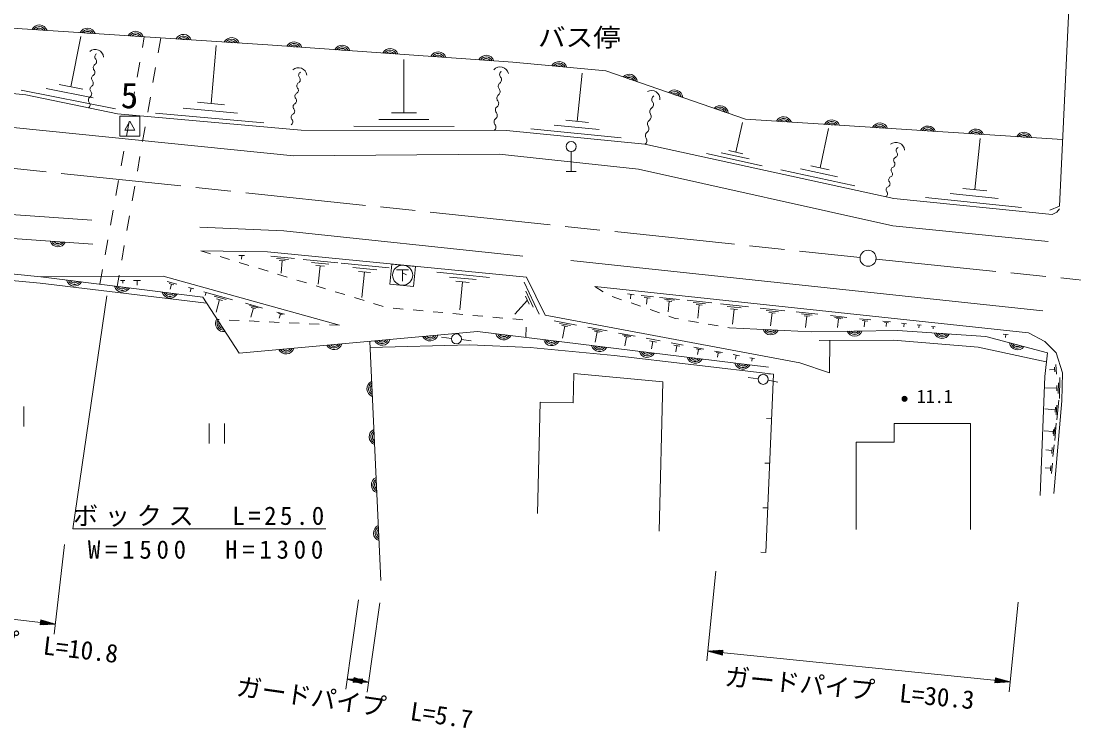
# Model space of a CAD drawing. Units: millimetres, scale not verified. Extents: x 40000 to 680000, y 20000 to 380000.
# Drawn here: x 294138 to 399070, y 246406 to 316898 of the extents above; entities that cross this region are included whole.
import ezdxf
from ezdxf.enums import TextEntityAlignment as Align

# ---------------------------------------------------------------- set-up
doc = ezdxf.new("R2010")
doc.units = ezdxf.units.MM
doc.header["$LTSCALE"] = 1000
doc.linetypes.add('CHAIN', pattern=[18.5, 12, -1.5, 3.5, -1.5])
for name, color, linetype, lineweight in [('M-BGD', 7, 'Continuous', 13), ('M-BGD-EXST', 7, 'Continuous', 13), ('M-BMK', 2, 'CHAIN', 13), ('M-BMK-SRVR', 3, 'Continuous', 13), ('M-STR-HTXT', 7, 'Continuous', 13), ('M-STR-STRD', 7, 'Continuous', 13)]:
    doc.layers.add(name, color=color, linetype=linetype, lineweight=lineweight)
doc.styles.add('ＭＳ ゴシック', font='')
doc.styles.get('ＭＳ ゴシック').set_extended_font_data('MS Gothic')

msp = doc.modelspace()

# ---------------------------------------------------------------- linework, layer by layer
at = {"layer": 'M-BGD'}
for p, q in [((299106, 310325), (300098, 315344)), ((306234, 314269), (306423, 315320)), ((308065, 315211), (307805, 313734)), ((313069, 308679), (313584, 314448)), ((305704, 311316), (305969, 312792)), ((332289, 307736), (332299, 313069)), ((307545, 312257), (307286, 310779)), ((349573, 306895), (350054, 311705)), ((303564, 308141), (294153, 310000)), ((301335, 309233), (296630, 310163)), ((300283, 310093), (297930, 310558)), ((305174, 308363), (305439, 309840)), ((307026, 309302), (306766, 307825)), ((314421, 308559), (311717, 308800)), ((318348, 306754), (307532, 307720)), ((315708, 307717), (310300, 308200)), ((333539, 307734), (331040, 307738)), ((304644, 305410), (304909, 306887)), ((337286, 306394), (327288, 306412)), ((334788, 307065), (329789, 307074)), ((351768, 306068), (347258, 306519)), ((350700, 306782), (348446, 307008)), ((365379, 303822), (366024, 306791)), ((306506, 306347), (306247, 304870)), ((353962, 305241), (344943, 306144)), ((373763, 302251), (374615, 306174)), ((389185, 300085), (389709, 305199)), ((304114, 302458), (304379, 303934)), ((305987, 303393), (305727, 301915)), ((348958, 303883), (348958, 301883)), ((368001, 302475), (362434, 303684)), ((366690, 303149), (363907, 303753)), ((366075, 303671), (364683, 303973)), ((374683, 302051), (372844, 302451)), ((348458, 301883), (349458, 301883)), ((377228, 300472), (369873, 302069)), ((375495, 301361), (371818, 302160)), ((303584, 299505), (303849, 300981)), ((305467, 300438), (305208, 298961)), ((390384, 299962), (387987, 300208)), ((393848, 298315), (384260, 299298)), ((391517, 299200), (386723, 299691)), ((303054, 296552), (303319, 298028)), ((304948, 297483), (304688, 296006)), ((302524, 293599), (302789, 295076)), ((304428, 294529), (304169, 293051)), ((312057, 293989), (313013, 293698)), ((313970, 293406), (314926, 293114)), ((315856, 293522), (316403, 293512)), ((315883, 292823), (316839, 292531)), ((316129, 293517), (316123, 293151)), ((319018, 293439), (321387, 293207)), ((319594, 293223), (320779, 293107)), ((319875, 293036), (320467, 292978)), ((320171, 293007), (320047, 291743)), ((322253, 293122), (325707, 292784)), ((323094, 292807), (324821, 292638)), ((285029, 292512), (296124, 291388)), ((301994, 290646), (302259, 292123)), ((317796, 292239), (318752, 291948)), ((323503, 292535), (324367, 292450)), ((323935, 292492), (323755, 290651)), ((326031, 292752), (330826, 292282)), ((327199, 292315), (329596, 292080)), ((327767, 291936), (328965, 291819)), ((328366, 291878), (328116, 289321)), ((335566, 291854), (340835, 291338)), ((303909, 291574), (303708, 290430)), ((304060, 291026), (304483, 291029)), ((304272, 291028), (304273, 290746)), ((305345, 291033), (306044, 291036)), ((305694, 291034), (305697, 290568)), ((308694, 290923), (309647, 290659)), ((308897, 290730), (309373, 290598)), ((309135, 290664), (308994, 290156)), ((319709, 291656), (320665, 291364)), ((321622, 291073), (322578, 290781)), ((336848, 291374), (339483, 291116)), ((337473, 290958), (338790, 290829)), ((338131, 290894), (337856, 288084)), ((344262, 290851), (345772, 287683)), ((310823, 290332), (311350, 290185)), ((311087, 290259), (310989, 289907)), ((312341, 289910), (312815, 289778)), ((312578, 289844), (312490, 289528)), ((312825, 289776), (315207, 289114)), ((323535, 290489), (324491, 290198)), ((325448, 289906), (326404, 289614)), ((344429, 289958), (345183, 288375)), ((351316, 290432), (352159, 289894)), ((354581, 289682), (355231, 289612)), ((354906, 289647), (354860, 289214)), ((313377, 289451), (314567, 289121)), ((313928, 289127), (313575, 287857)), ((313630, 289210), (314226, 289045)), ((316513, 288751), (318209, 288280)), ((327361, 289323), (328318, 289031)), ((329274, 288739), (330231, 288448)), ((344595, 289066), (343345, 287673)), ((344406, 289462), (344784, 288670)), ((353045, 289444), (353989, 289114)), ((354933, 288784), (355877, 288454)), ((355938, 289537), (357161, 289407)), ((356226, 289341), (356838, 289276)), ((356532, 289309), (356463, 288657)), ((357768, 289342), (359764, 289129)), ((358253, 289156), (359251, 289049)), ((358488, 288996), (358987, 288943)), ((358738, 288969), (358624, 287905)), ((360513, 289049), (362998, 288784)), ((361117, 288817), (362359, 288685)), ((361410, 288618), (362031, 288552)), ((361720, 288585), (361579, 287260)), ((363842, 288694), (366629, 288397)), ((316906, 288520), (317754, 288285)), ((317298, 288290), (317047, 287385)), ((317086, 288348), (317510, 288231)), ((319634, 287884), (320406, 287670)), ((319799, 287728), (320185, 287620)), ((319992, 287674), (319877, 287262)), ((331209, 288269), (332205, 288179)), ((333201, 288089), (334197, 288000)), ((335193, 287910), (336189, 287820)), ((337185, 287730), (338181, 287641)), ((339177, 287551), (340173, 287461)), ((356821, 288124), (357765, 287794)), ((364519, 288434), (365912, 288285)), ((364848, 288211), (365544, 288137)), ((365196, 288174), (365037, 286687)), ((367787, 288273), (370247, 288011)), ((368384, 288044), (369614, 287912)), ((368674, 287847), (369289, 287781)), ((368982, 287814), (368842, 286502)), ((371390, 287889), (373552, 287658)), ((371915, 287687), (372996, 287572)), ((374808, 287524), (376446, 287350)), ((313874, 287132), (313682, 287141)), ((315872, 287039), (314873, 287086)), ((317870, 286945), (316871, 286992)), ((319867, 286851), (318869, 286898)), ((321865, 286757), (320866, 286804)), ((323863, 286664), (322864, 286710)), ((325861, 286570), (324862, 286617)), ((341169, 287371), (342165, 287281)), ((343161, 287192), (344157, 287102)), ((347256, 286988), (349491, 286569)), ((347787, 286734), (348904, 286525)), ((348038, 286533), (348597, 286428)), ((348318, 286480), (348094, 285288)), ((358709, 287464), (359327, 287248)), ((359327, 287248), (359667, 287189)), ((360652, 287017), (361637, 286844)), ((362622, 286672), (363607, 286500)), ((372170, 287514), (372710, 287457)), ((372440, 287485), (372317, 286333)), ((375206, 287372), (376025, 287284)), ((375399, 287240), (375808, 287197)), ((375604, 287219), (375510, 286345)), ((377685, 287217), (378833, 287095)), ((377956, 287034), (378530, 286973)), ((378243, 287003), (378178, 286391)), ((380027, 286968), (380776, 286888)), ((380204, 286848), (380578, 286808)), ((380391, 286828), (380349, 286428)), ((381895, 286768), (382395, 286715)), ((382145, 286742), (382110, 286409)), ((383430, 286605), (383849, 286560)), ((383639, 286582), (383610, 286303)), ((344464, 286386), (344459, 285386)), ((350627, 286356), (352556, 285995)), ((351085, 286137), (352050, 285956)), ((351302, 285963), (351785, 285873)), ((351543, 285918), (351350, 284889)), ((353677, 285784), (355331, 285474)), ((354070, 285597), (354897, 285442)), ((354256, 285448), (354670, 285370)), ((364592, 286328), (364736, 286302)), ((384882, 286450), (385225, 286413)), ((385053, 286432), (385029, 286203)), ((392022, 285688), (392524, 285635)), ((392273, 285662), (392237, 285327)), ((328890, 284953), (329982, 261095)), ((337028, 285252), (336034, 285361)), ((338021, 285133), (339012, 285002)), ((354463, 285409), (354298, 284527)), ((356439, 285267), (357843, 285004)), ((356755, 285014), (357457, 284882)), ((357106, 284948), (356966, 284199)), ((358939, 284798), (360116, 284578)), ((359204, 284586), (359793, 284476)), ((359498, 284531), (359381, 283903)), ((361202, 284374), (362174, 284192)), ((374693, 281811), (374742, 285048)), ((361421, 284199), (361907, 284108)), ((361664, 284153), (361567, 283635)), ((363250, 283990), (364037, 283843)), ((363427, 283848), (363821, 283775)), ((363624, 283811), (363545, 283392)), ((365104, 283643), (365724, 283527)), ((365414, 283585), (365336, 283172)), ((366782, 283328), (367250, 283241)), ((367016, 283284), (366958, 282973)), ((397146, 282394), (397175, 281912)), ((397261, 282643), (397318, 281678)), ((367601, 281236), (366610, 281367)), ((369133, 281691), (368375, 263899)), ((369133, 281691), (368634, 281712)), ((397161, 282153), (396646, 282122)), ((397664, 281352), (397647, 279243)), ((368588, 281076), (369570, 280885)), ((397374, 280300), (396250, 280309)), ((397376, 280563), (397372, 280036)), ((397519, 280826), (397511, 279772)), ((294426, 278469), (294426, 276469)), ((397207, 278137), (396177, 278227)), ((397229, 278378), (397186, 277895)), ((397379, 278608), (397294, 277643)), ((397550, 279080), (397380, 277148)), ((368944, 277243), (368444, 277264)), ((312899, 276773), (312899, 274773)), ((314399, 276773), (314399, 274773)), ((397004, 275961), (396086, 276042)), ((397023, 276177), (396986, 275746)), ((397157, 276382), (397082, 275521)), ((397310, 276803), (397159, 275080)), ((396877, 274071), (396252, 274126)), ((396903, 274364), (396851, 273778)), ((397085, 274644), (396982, 273472)), ((368754, 272795), (368254, 272816)), ((396750, 272302), (396204, 272349)), ((396772, 272557), (396727, 272046)), ((396931, 272801), (396841, 271778)), ((368564, 268347), (368065, 268369)), ((368375, 263899), (367875, 263921)), ((368375, 263899), (367875, 263921))]:
    msp.add_line(p, q, dxfattribs=at)
for points in [[(398686, 320935), (397626, 298429), (396654, 298023)], [(397939, 305070), (366338, 307103), (352418, 311925), (343152, 312800), (318733, 314510), (287593, 316558), (240306, 317890)], [(273597, 311651), (294601, 309529), (303747, 307656), (322061, 306021), (342512, 305985), (356314, 304604), (381115, 299218), (396911, 297599), (397371, 297855), (397641, 298180)], [(286488, 269181), (283680, 281234), (282320, 290723), (289503, 295467), (301297, 294640)], [(312057, 293989), (318707, 293871), (344513, 291344), (346375, 287560), (371767, 282801), (374693, 281811)], [(284983, 291803), (296050, 290766), (312618, 288781)], [(296124, 291388), (308303, 291447), (325861, 286570)], [(296124, 291388), (312248, 289351), (315869, 283774), (339625, 285926), (368617, 282367)], [(351316, 290432), (394527, 285823), (396183, 284937), (397286, 283813), (397917, 281803), (397877, 279025), (397070, 269802)], [(364736, 286302), (372924, 285903), (381497, 286051), (390305, 285430), (396419, 283809)], [(369133, 281691), (353249, 283536), (344869, 284340), (338876, 284625), (328918, 284336)], [(373673, 285045), (381083, 285065), (389537, 284385), (396316, 282927)], [(396419, 283809), (396183, 281464), (395690, 269601)], [(349228, 281762), (349153, 278816), (345876, 278900), (345592, 267778)], [(357718, 266017), (358098, 280907), (349228, 281762)], [(377376, 266207), (377376, 274913), (381141, 274913), (381141, 276778), (388776, 276778), (388776, 266207)]]:
    msp.add_lwpolyline(points, dxfattribs=at)
msp.add_lwpolyline([(331090, 292658), (333462, 292426), (333265, 290417), (330893, 290649)], close=True, dxfattribs=at)
for centre, radius in [((348958, 304383), 500), ((337525, 285198), 500), ((368097, 281171), 500), ((382184, 279226), 250), ((382184, 279226), 204), ((382184, 279226), 159), ((382184, 279226), 114), ((382184, 279226), 68.2), ((382184, 279226), 22.7)]:
    msp.add_circle(centre, radius, dxfattribs=at)
for centre, radius, start, end in [((295958, 315695), 812, 18.85679, 153.61706), ((295958, 315695), 650, 24.97258, 147.50127), ((295958, 315695), 488, 36.10527, 136.36858), ((295958, 315695), 325, 70.29456, 102.17929), ((300748, 315380), 812, 18.85679, 153.61706), ((300748, 315380), 650, 24.97258, 147.50127), ((300748, 315380), 488, 36.10527, 136.36858), ((305537, 315065), 812, 18.85679, 153.61706), ((300748, 315380), 325, 70.29456, 102.17929), ((305537, 315065), 650, 24.97258, 147.50127), ((305537, 315065), 488, 36.10527, 136.36858), ((305537, 315065), 325, 70.29456, 102.17929), ((310327, 314750), 812, 18.85679, 153.61706), ((310327, 314750), 650, 24.97258, 147.50127), ((310327, 314750), 488, 36.10527, 136.36858), ((310327, 314750), 325, 70.29456, 102.17929), ((315117, 314435), 812, 18.85679, 153.61706), ((315117, 314435), 650, 24.97258, 147.50127), ((315117, 314435), 488, 36.10527, 136.36858), ((321344, 314014), 812, 18.61383, 153.3741), ((301525, 313213), 850, 6.27108, 130.1261), ((315117, 314435), 325, 70.29456, 102.17929), ((321344, 314014), 650, 24.72962, 147.25832), ((321344, 314014), 488, 35.86231, 136.12563), ((321344, 314014), 325, 70.0516, 101.93634), ((326132, 313678), 812, 18.61383, 153.3741), ((326132, 313678), 650, 24.72962, 147.25832), ((326132, 313678), 488, 35.86231, 136.12563), ((326132, 313678), 325, 70.0516, 101.93634), ((330921, 313343), 812, 18.61383, 153.3741), ((330921, 313343), 650, 24.72962, 147.25832), ((330921, 313343), 488, 35.86231, 136.12563), ((335709, 313008), 812, 18.61383, 153.3741), ((301850, 313326), 358, 122.07186, 220.7823), ((301307, 312858), 358, 302.07186, 40.7823), ((330921, 313343), 325, 70.0516, 101.93634), ((335709, 313008), 650, 24.72962, 147.25832), ((335709, 313008), 488, 35.86231, 136.12563), ((335709, 313008), 325, 70.0516, 101.93634), ((340497, 312672), 812, 18.61383, 153.3741), ((340497, 312672), 650, 24.72962, 147.25832), ((340497, 312672), 488, 35.86231, 136.12563), ((340497, 312672), 325, 70.0516, 101.93634), ((347756, 312051), 812, 17.22595, 151.98622), ((347756, 312051), 650, 23.34174, 145.87044), ((301687, 312250), 358, 122.07186, 220.7823), ((301144, 311782), 358, 302.07186, 40.7823), ((321776, 311398), 850, 6.75457, 130.6096), ((322146, 311485), 344, 119.40926, 220.36666), ((341886, 311475), 850, 13.62845, 137.48348), ((342252, 311571), 417, 127.71269, 218.81178), ((347756, 312051), 488, 34.47443, 134.73775), ((347756, 312051), 325, 68.66372, 100.54846), ((301525, 311174), 358, 122.07186, 220.7823), ((300982, 310706), 358, 302.07186, 40.7823), ((321960, 310441), 344, 119.40926, 220.36666), ((321623, 311040), 344, 299.40926, 40.36666), ((342112, 310388), 417, 127.71269, 218.81178), ((341602, 311048), 417, 307.71269, 38.81178), ((354740, 310790), 812, 3.51232, 138.27259), ((354740, 310790), 650, 9.62811, 132.1568), ((354740, 310790), 488, 20.76079, 121.02411), ((354740, 310790), 325, 54.95008, 86.83482), ((301363, 310098), 358, 122.07186, 220.7823), ((300820, 309630), 358, 302.07186, 40.7823), ((321774, 309396), 344, 119.40926, 220.36666), ((321436, 309995), 344, 299.40926, 40.36666), ((341462, 309865), 417, 307.71269, 38.81178), ((356965, 309128), 850, 355.01666, 118.87169), ((359276, 309218), 812, 3.51232, 138.27259), ((359276, 309218), 650, 9.62811, 132.1568), ((359276, 309218), 488, 20.76079, 121.02411), ((301201, 309022), 358, 122.07186, 220.7823), ((300658, 308554), 358, 302.07186, 40.7823), ((321588, 308352), 344, 119.40926, 220.36666), ((321250, 308951), 344, 299.40926, 40.36666), ((341972, 309205), 417, 127.71269, 218.81178), ((341322, 308683), 417, 307.71269, 38.81178), ((356722, 308576), 438, 305.24025, 34.06866), ((357446, 309066), 438, 125.24025, 214.06866), ((359276, 309218), 325, 54.95008, 86.83482), ((321401, 307308), 344, 119.40926, 220.36666), ((321064, 307907), 344, 299.40926, 40.36666), ((341833, 308023), 417, 127.71269, 218.81178), ((341183, 307500), 417, 307.71269, 38.81178), ((356502, 307371), 438, 305.24025, 34.06866), ((357226, 307861), 438, 125.24025, 214.06866), ((363812, 307647), 812, 3.51232, 138.27259), ((363812, 307647), 650, 9.62811, 132.1568), ((363812, 307647), 488, 20.76079, 121.02411), ((363812, 307647), 325, 54.95008, 86.83482), ((320878, 306863), 344, 299.40926, 40.36666), ((341693, 306840), 417, 127.71269, 218.81178), ((341043, 306317), 417, 307.71269, 38.81178), ((356282, 306166), 438, 305.24025, 34.06866), ((357006, 306656), 438, 125.24025, 214.06866), ((370143, 306545), 812, 18.93921, 153.69948), ((370143, 306545), 650, 25.055, 147.58369), ((370143, 306545), 488, 36.18769, 136.45101), ((370143, 306545), 325, 70.37698, 102.26172), ((374933, 306237), 812, 18.93921, 153.69948), ((374933, 306237), 650, 25.055, 147.58369), ((374933, 306237), 488, 36.18769, 136.45101), ((374933, 306237), 325, 70.37698, 102.26172), ((379723, 305928), 812, 18.93921, 153.69948), ((379723, 305928), 650, 25.055, 147.58369), ((379723, 305928), 488, 36.18769, 136.45101), ((384513, 305620), 812, 18.93921, 153.69948), ((356787, 305451), 438, 125.24025, 214.06866), ((379723, 305928), 325, 70.37698, 102.26172), ((384513, 305620), 650, 25.055, 147.58369), ((384513, 305620), 488, 36.18769, 136.45101), ((384513, 305620), 325, 70.37698, 102.26172), ((389303, 305312), 812, 18.93921, 153.69948), ((389303, 305312), 650, 25.055, 147.58369), ((389303, 305312), 488, 36.18769, 136.45101), ((389303, 305312), 325, 70.37698, 102.26172), ((394094, 305004), 812, 18.93921, 153.69948), ((394094, 305004), 650, 25.055, 147.58369), ((394094, 305004), 488, 36.18769, 136.45101), ((356062, 304961), 438, 305.24025, 34.06866), ((381339, 303953), 850, 5.14039, 128.99541), ((394094, 305004), 325, 70.37698, 102.26172), ((381414, 303016), 317, 113.1106, 218.57246), ((381165, 303599), 317, 293.1106, 38.57246), ((381661, 303994), 317, 113.1106, 218.57246), ((381167, 302038), 317, 113.1106, 218.57246), ((380918, 302621), 317, 293.1106, 38.57246), ((380920, 301060), 317, 113.1106, 218.57246), ((380671, 301643), 317, 293.1106, 38.57246), ((380674, 300081), 317, 113.1106, 218.57246), ((380425, 300664), 317, 293.1106, 38.57246), ((380178, 299686), 317, 293.1106, 38.57246), ((297816, 295197), 812, 198.60569, 333.36596), ((297816, 295197), 650, 204.72148, 327.25017), ((297816, 295197), 488, 215.85417, 316.11748), ((297816, 295197), 325, 250.04346, 281.92819), ((299463, 291281), 812, 195.41892, 330.17919), ((299463, 291281), 650, 201.53471, 324.0634), ((299463, 291281), 488, 212.6674, 312.93071), ((299463, 291281), 325, 246.85668, 278.74142), ((304225, 290679), 812, 195.41892, 330.17919), ((304225, 290679), 650, 201.53471, 324.0634), ((304225, 290679), 488, 212.6674, 312.93071), ((304225, 290679), 325, 246.85668, 278.74142), ((308987, 290078), 812, 195.41892, 330.17919), ((308987, 290078), 650, 201.53471, 324.0634), ((308987, 290078), 488, 212.6674, 312.93071), ((308987, 290078), 325, 246.85668, 278.74142), ((314321, 286733), 812, 145.61757, 280.37784), ((314321, 286733), 650, 151.73336, 274.26205), ((314321, 286733), 488, 162.86605, 263.12936), ((314321, 286733), 325, 197.05534, 228.94007), ((334890, 285811), 812, 207.79629, 342.55656), ((334890, 285811), 650, 213.91208, 336.44077), ((334890, 285811), 488, 225.04477, 325.30809), ((334890, 285811), 325, 259.23406, 291.1188), ((342249, 285919), 812, 195.62072, 330.38099), ((342249, 285919), 650, 201.73651, 324.2652), ((342249, 285919), 488, 212.86919, 313.13251), ((342249, 285919), 325, 247.05848, 278.94322), ((368846, 286415), 812, 199.82968, 334.58995), ((368846, 286415), 650, 205.94547, 328.47416), ((368846, 286415), 488, 217.07816, 317.34147), ((368846, 286415), 325, 251.26745, 283.15218), ((377205, 286290), 812, 203.60763, 338.3679), ((377205, 286290), 650, 209.72341, 332.25211), ((377205, 286290), 488, 220.8561, 321.11942), ((377205, 286290), 325, 255.04539, 286.93013), ((385923, 286052), 812, 198.58891, 333.34918), ((385923, 286052), 650, 204.7047, 327.23339), ((385923, 286052), 488, 215.83738, 316.1007), ((385923, 286052), 325, 250.02667, 281.91141), ((325329, 284945), 812, 207.79629, 342.55656), ((325329, 284945), 650, 213.91208, 336.44077), ((325329, 284945), 488, 225.04477, 325.30809), ((325329, 284945), 325, 259.23406, 291.1188), ((330109, 285378), 812, 207.79629, 342.55656), ((330109, 285378), 650, 213.91208, 336.44077), ((330109, 285378), 488, 225.04477, 325.30809), ((330109, 285378), 325, 259.23406, 291.1188), ((347013, 285334), 812, 195.62072, 330.38099), ((347013, 285334), 650, 201.73651, 324.2652), ((347013, 285334), 488, 212.86919, 313.13251), ((347013, 285334), 325, 247.05848, 278.94322), ((351777, 284749), 812, 195.62072, 330.38099), ((351777, 284749), 650, 201.73651, 324.2652), ((351777, 284749), 488, 212.86919, 313.13251), ((351777, 284749), 325, 247.05848, 278.94322), ((393442, 284922), 812, 187.77181, 322.53208), ((393442, 284922), 650, 193.8876, 316.4163), ((393442, 284922), 488, 205.02029, 305.28361), ((393442, 284922), 325, 239.20958, 271.09432), ((320548, 284512), 812, 207.79629, 342.55656), ((320548, 284512), 650, 213.91208, 336.44077), ((320548, 284512), 488, 225.04477, 325.30809), ((320548, 284512), 325, 259.23406, 291.1188), ((356541, 284164), 812, 195.62072, 330.38099), ((356541, 284164), 650, 201.73651, 324.2652), ((356541, 284164), 488, 212.86919, 313.13251), ((356541, 284164), 325, 247.05848, 278.94322), ((361305, 283579), 812, 195.62072, 330.38099), ((361305, 283579), 650, 201.73651, 324.2652), ((361305, 283579), 488, 212.86919, 313.13251), ((361305, 283579), 325, 247.05848, 278.94322), ((366070, 282994), 812, 195.62072, 330.38099), ((366070, 282994), 650, 201.73651, 324.2652), ((366070, 282994), 488, 212.86919, 313.13251), ((366070, 282994), 325, 247.05848, 278.94322), ((329419, 280231), 812, 115.24148, 250.00175), ((329419, 280231), 650, 121.35726, 243.88596), ((329419, 280231), 488, 132.48995, 232.75327), ((329419, 280231), 325, 166.67924, 198.56398), ((329638, 275436), 812, 115.24148, 250.00175), ((329638, 275436), 650, 121.35726, 243.88596), ((329638, 275436), 488, 132.48995, 232.75327), ((329638, 275436), 325, 166.67924, 198.56398), ((329858, 270641), 812, 115.24148, 250.00175), ((329858, 270641), 650, 121.35726, 243.88596), ((329858, 270641), 488, 132.48995, 232.75327), ((329858, 270641), 325, 166.67924, 198.56398), ((330077, 265846), 812, 115.24148, 250.00175), ((330077, 265846), 650, 121.35726, 243.88596), ((330077, 265846), 488, 132.48995, 232.75327), ((330077, 265846), 325, 166.67924, 198.56398)]:
    msp.add_arc(centre, radius, start, end, dxfattribs=at)
at = {"layer": 'M-BGD-EXST'}
for p, q in [((331567, 292105), (332767, 292105)), ((332167, 292105), (332167, 290955)), ((332167, 291805), (332567, 291605))]:
    msp.add_line(p, q, dxfattribs=at)
msp.add_circle((332167, 291555), 1000, dxfattribs=at)
at = {"layer": 'M-BMK'}
for p, q in [((279728, 303645), (377756, 293328)), ((379347, 293162), (467427, 284135))]:
    msp.add_line(p, q, dxfattribs=at)
at = {"layer": 'M-BMK-SRVR'}
for p, q in [((303971, 305413), (303971, 307413)), ((303971, 307413), (305971, 307413)), ((304971, 306913), (304471, 306013)), ((305471, 306013), (304971, 306913)), ((305971, 307413), (305971, 305413)), ((305971, 305413), (303971, 305413)), ((304471, 306013), (305471, 306013))]:
    msp.add_line(p, q, dxfattribs=at)
msp.add_circle((378551, 293244), 800, dxfattribs=at)
at = {"layer": 'M-STR-HTXT'}
for p, q in [((302676, 289482), (299303, 266268)), ((299303, 266268), (324503, 266268)), ((298473, 264712), (297440, 255771)), ((362471, 253083), (363389, 262037)), ((327768, 259194), (326495, 250284)), ((329903, 258889), (328630, 249979)), ((392602, 249995), (393519, 258949)), ((287241, 257956), (296065, 256937)), ((296093, 257185), (296036, 256689)), ((296082, 257086), (296678, 257017)), ((296386, 257101), (296088, 257136)), ((297555, 256765), (296093, 257185)), ((297555, 256765), (296036, 256689)), ((296340, 256704), (296042, 256738)), ((296047, 256788), (296644, 256719)), ((296947, 256734), (296053, 256838)), ((296059, 256887), (297251, 256750)), ((297555, 256765), (296065, 256937)), ((296070, 256987), (297263, 256849)), ((296970, 256933), (296076, 257036)), ((362573, 254078), (364091, 254174)), ((362573, 254078), (392704, 250990)), ((362573, 254078), (364040, 253677)), ((362573, 254078), (364065, 253925)), ((364060, 253876), (362866, 253998)), ((364070, 253975), (362876, 254097)), ((363180, 254117), (364075, 254025)), ((364080, 254075), (363484, 254136)), ((363787, 254155), (364085, 254124)), ((364040, 253677), (364091, 254174)), ((363160, 253918), (364055, 253826)), ((364050, 253776), (363453, 253837)), ((363746, 253757), (364045, 253726)), ((326637, 251274), (328157, 251309)), ((326637, 251274), (328086, 250814)), ((326637, 251274), (328122, 251062)), ((328115, 251012), (326927, 251182)), ((328129, 251111), (326941, 251281)), ((327217, 251090), (328108, 250963)), ((327245, 251288), (328136, 251161)), ((327322, 251429), (327251, 250934)), ((328772, 250969), (327251, 250934)), ((327555, 250941), (327258, 250983)), ((327266, 251033), (327860, 250948)), ((328164, 250955), (327273, 251082)), ((327280, 251132), (328468, 250962)), ((328772, 250969), (327287, 251181)), ((327294, 251231), (328482, 251061)), ((328192, 251153), (327301, 251280)), ((327308, 251330), (327902, 251245)), ((327612, 251337), (327315, 251379)), ((328772, 250969), (327322, 251429)), ((328101, 250913), (327507, 250998)), ((328143, 251210), (327549, 251295)), ((327797, 250906), (328094, 250864)), ((327853, 251302), (328150, 251260)), ((328086, 250814), (328157, 251309)), ((391237, 251392), (391186, 250894)), ((392704, 250990), (391186, 250894)), ((391490, 250914), (391191, 250944)), ((391196, 250994), (391793, 250933)), ((392097, 250952), (391201, 251044)), ((391206, 251093), (392400, 250971)), ((392704, 250990), (391211, 251143)), ((391217, 251193), (392410, 251071)), ((392117, 251151), (391222, 251243)), ((391227, 251292), (391824, 251231)), ((391530, 251312), (391232, 251342)), ((392704, 250990), (391237, 251392))]:
    msp.add_line(p, q, dxfattribs=at)
at = {"layer": 'M-STR-STRD'}
msp.add_line((348920, 293034), (395953, 287990), dxfattribs=at)
for points in [[(224809, 309521), (233377, 309964), (241514, 310030), (252599, 309670), (275611, 307891), (293346, 306273), (321302, 303457), (341787, 303621), (355665, 302124), (381005, 296488), (396501, 294903)], [(285681, 297088), (286790, 297554), (287920, 297775), (289339, 297864), (301178, 297033)], [(311941, 296359), (320321, 295982), (344131, 293455)]]:
    msp.add_lwpolyline(points, dxfattribs=at)

# ---------------------------------------------------------------- texts
at = {"layer": 'M-BGD', "style": 'ＭＳ ゴシック', "width": 1.1}
msp.add_text('バス停', height=1833, dxfattribs=at).set_placement((349780, 313804), align=Align.BOTTOM_CENTER)
at = {"layer": 'M-BGD', "style": 'ＭＳ ゴシック'}
for s, height, p in [('5', 2566, (304069, 307430)), ('11.1', 1320, (383398, 278414))]:
    msp.add_text(s, height=height, dxfattribs=at).set_placement(p, align=Align.BOTTOM_LEFT)
at = {"layer": 'M-STR-HTXT', "style": 'ＭＳ ゴシック'}
for s, rotation, p in [('ガードパイプ  L=10.8', 353.411, (291228, 253771)), ('ガードパイプ  L=30.3', 354.5, (376571, 248921)), ('ガードパイプ  L=5.7', 351.87, (327181, 247459))]:
    msp.add_text(s, height=1833, rotation=rotation, dxfattribs=at).set_placement(p, align=Align.BOTTOM_CENTER)
at = {"layer": 'M-STR-HTXT', "char_height": 1833, "attachment_point": 8, "style": 'ＭＳ ゴシック'}
for s, insert in [('\\T1.27;ボックス\u3000L=25.0', (312003, 266468)), ('\\T1.37;W=1500\u3000H=1300', (312758, 263254))]:
    msp.add_mtext(s, dxfattribs=dict(at, insert=insert))

doc.saveas('drawing.dxf')
